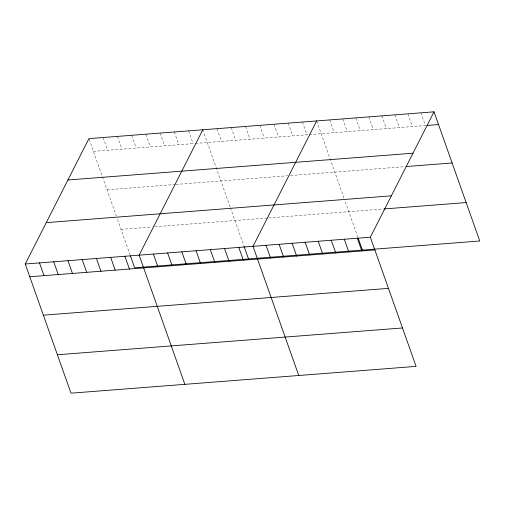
<?xml version="1.0" encoding="UTF-8"?>
<svg xmlns="http://www.w3.org/2000/svg" width="505" height="505" viewBox="0 0 505 505"><rect width="100%" height="100%" fill="white"/><g stroke="black" fill="none" stroke-linecap="round" stroke-linejoin="round"><path stroke-width="0.38" stroke-dasharray="2.52 1.89" d="M93.425 151.361L194.57 143.508M195.321 143.452L308.454 134.665M309.199 134.608L425.481 125.575L420.968 112.83M107.028 189.785L175.21 184.489M175.961 184.432L287.591 175.759M290.59 175.532L405.345 166.618M121.048 229.371L151.765 226.985M154.764 226.751L267.896 217.964M268.647 217.907L383.32 209.001M407.933 113.846L412.446 126.591M394.897 114.856L399.411 127.601M381.862 115.866L386.375 128.611M368.82 116.882L373.334 129.627M355.785 117.892L360.299 130.637M342.75 118.909L347.263 131.647M329.715 119.919L334.228 132.663M316.673 120.929L344.056 198.25M345.306 201.785L357.969 237.539M302.438 122.033L306.952 134.778M288.204 123.144L292.717 135.883M273.969 124.249L278.482 136.994M259.734 125.354L264.248 138.099M245.499 126.458L250.013 139.203M231.265 127.563L235.778 140.308M217.03 128.668L221.543 141.413M202.795 129.772L230.173 207.094M230.425 207.801L243.827 245.645M188.561 130.877L193.074 143.622M174.326 131.988L178.833 144.727M160.085 133.093L164.598 145.838M145.85 134.197L150.364 146.942M131.616 135.302L136.129 148.047M117.381 136.407L121.894 149.152M103.146 137.511L107.66 150.256M89.164 139.323L116.295 215.938M117.545 219.473L130.208 255.227"/><path stroke-width="0.76" d="M434.01 111.82L370.348 237.211L416.088 366.384L70.99 393.18L25.25 264.008L88.912 138.616L434.01 111.82L479.75 240.992L134.652 267.789L130.467 255.966M202.795 129.772L139.134 255.164L184.874 384.337M316.673 120.929L253.011 246.32L298.758 375.493M427.015 125.455L438.523 124.565M67.904 179.995L413.002 153.198M406.115 166.555L452.126 162.982M46.258 222.629L391.356 195.833M384.09 208.944L466.147 202.568M25.25 264.008L370.348 237.211M29.763 276.753L374.862 249.956M43.367 315.177L388.465 288.374M57.387 354.762L402.485 327.96M358.228 238.278L362.42 250.101M357.306 238.221L361.82 250.966M344.271 239.237L348.785 251.976M331.236 240.247L335.749 252.992M318.2 241.257L322.708 254.002M305.159 242.274L309.672 255.019M292.124 243.284L296.637 256.029M279.088 244.294L283.602 257.039M266.053 245.31L270.56 258.055M244.085 246.383L248.536 258.945M238.777 247.425L243.29 260.17M224.542 248.529L229.055 261.274M210.307 249.64L214.821 262.379M196.073 250.745L200.586 263.49M181.838 251.85L186.351 264.595M167.603 252.954L172.117 265.699M153.369 254.059L157.882 266.804M124.899 256.269L129.406 269.014M110.658 257.373L115.172 270.118M96.423 258.484L100.937 271.223M82.189 259.589L86.702 272.334M67.954 260.694L72.468 273.439M53.719 261.798L58.233 274.543M39.485 262.903L43.998 275.648"/></g></svg>
